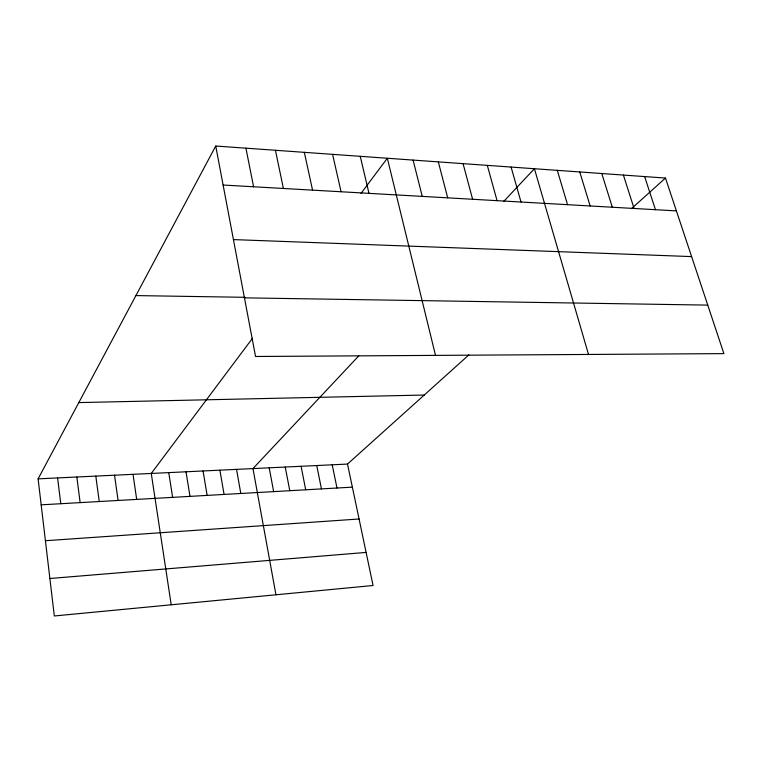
<?xml version="1.0" encoding="UTF-8"?>
<svg xmlns="http://www.w3.org/2000/svg" width="762" height="762" viewBox="0 0 762 762"><rect width="100%" height="100%" fill="white"/><g stroke="black" fill="none" stroke-linecap="round" stroke-linejoin="round"><path stroke-width="1.14" d="M468.897 354.873L347.51 464.068L373.066 585.502L54.312 615.972L38.1 478.86L215.732 146.028L665.474 178.06L723.9 353.625L255.546 356.483L215.732 146.028M252.546 338.214L151.257 473.45L171.212 604.799M361.017 193.396L387.334 158.248L435.502 355.378M358.807 355.825L252.965 468.582L275.949 594.789M503.796 201.349L534.419 168.726L588.512 354.444M631.498 208.626L665.474 178.06M49.882 578.501L366.103 552.421M45.415 540.725L359.064 518.989M41.167 504.835L352.368 487.147M38.1 478.86L347.51 464.068M78.81 402.584L424.243 395.04M135.912 295.58L245.059 297.313M244.45 297.847L707.755 305.105M233.429 239.592L691.61 256.594M223.104 185.033L676.408 210.893M644.633 176.574L655.444 209.702M623.402 175.06L634.079 208.483M601.78 173.517L612.324 207.235M579.749 171.955L590.15 205.978M557.298 170.355L567.547 204.683M511.092 167.059L521.018 202.025M487.309 165.364L497.062 200.663M463.058 163.64L472.621 199.273M438.321 161.877L447.694 197.844M413.09 160.087L422.253 196.396M360.255 156.324L368.979 193.358M332.584 154.353L341.071 191.767M304.324 152.333L312.553 190.138M275.434 150.276L283.397 188.471M332.213 464.801L336.995 488.023M316.744 465.534L321.44 488.909M245.916 148.18L253.594 186.776M301.085 466.287L305.705 489.804M285.236 467.039L289.779 490.709M269.196 467.811L273.653 491.623M236.534 469.373L240.802 493.49M219.894 470.164L224.076 494.443M203.054 470.973L207.14 495.405M186.004 471.783L189.995 496.376M168.745 472.611L172.631 497.367M133.017 474.316L136.693 499.405M114.538 475.202L118.091 500.463M95.802 476.098L99.251 501.529M76.829 477.002L80.153 502.615M57.598 477.926L60.789 503.72"/></g></svg>
